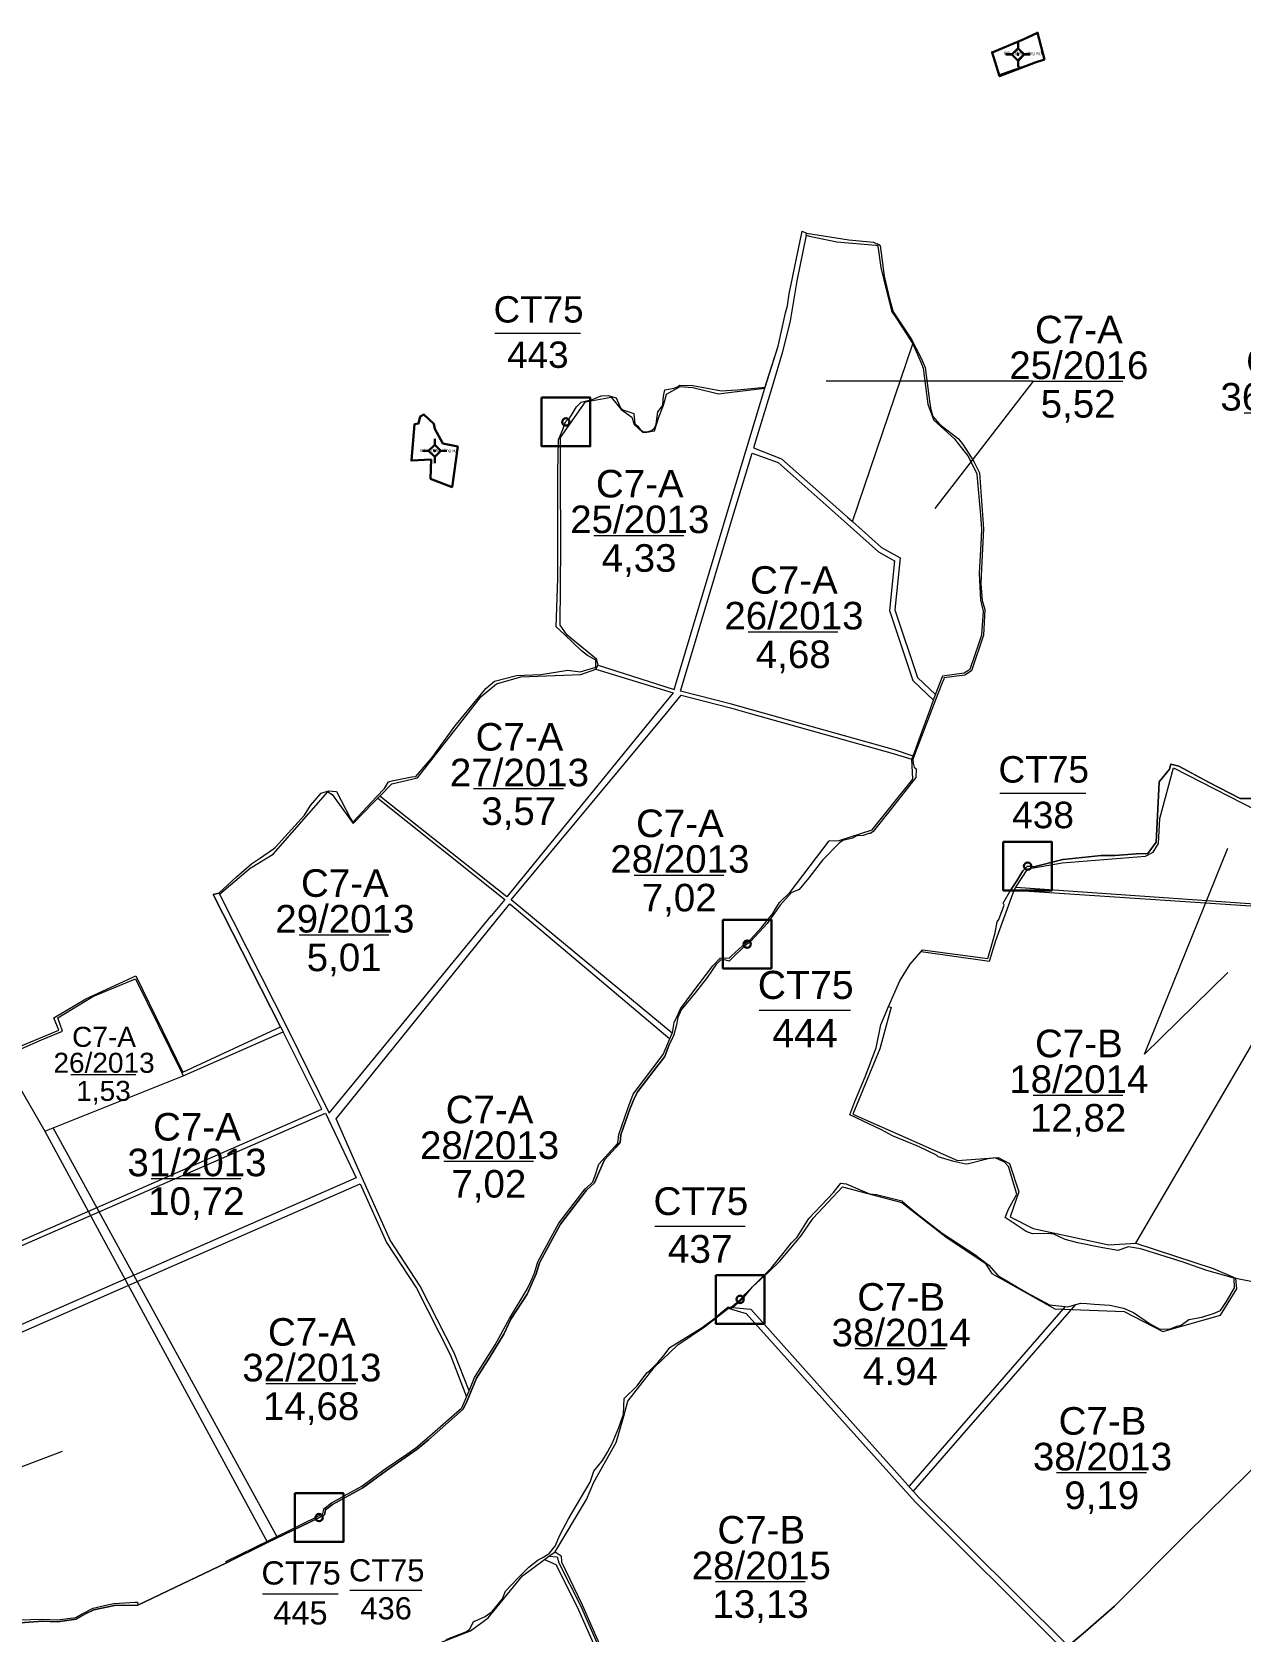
# Model space of a CAD drawing. Header units: metres. Extents: x 420698 to 426937, y 1527080 to 1530908.
# Drawn here: x 424281 to 425524, y 1529055 to 1530700 of the extents above; entities that cross this region are included whole.
import ezdxf
from ezdxf.enums import TextEntityAlignment as Align

# ---------------------------------------------------------------- set-up
doc = ezdxf.new("R2010")
doc.units = ezdxf.units.M
doc.header["$MEASUREMENT"] = 0
doc.linetypes.add('DGN Style 1', pattern=[5.902559, 0.009821, -5.892738])
doc.layers.add('RanhTwo', color=3, linetype='Continuous', lineweight=0)
doc.styles.add('Style-Arial', font='arial.ttf')

# ---------------------------------------------------------------- blocks, each defined once
blk = doc.blocks.new('*U0')
at = {"color": 0, "linetype": 'Continuous', "lineweight": -2, "ltscale": 10, "flags": 128}
blk.add_lwpolyline([(-150, 150), (150, 150), (150, -150), (-150, -150), (-150, 150)], close=True, dxfattribs=at)
at = {"color": 0, "linetype": 'Continuous', "lineweight": -2, "ltscale": 10}
blk.add_circle((-0.02828, 0.016065), 22.5, dxfattribs=at)
blk = doc.blocks.new('*U31')
at = {"layer": 'RanhTwo', "color": 3, "linetype": 'Continuous', "lineweight": 13}
blk.add_line((-66.520877, -1.660429), (63.750129, -1.660429), dxfattribs=at)
at = {"layer": 'RanhTwo', "color": 3, "linetype": 'Continuous', "lineweight": 13, "style": 'Style-Arial'}
blk.add_text('13,13', height=40, dxfattribs=at).set_placement((-1.025137, -54.422685), align=Align.CENTER)
at = {"layer": 'RanhTwo', "color": 3, "linetype": 'Continuous', "lineweight": 13, "insert": (-0.000029, 1.089388), "char_height": 40, "attachment_point": 8, "line_spacing_factor": 0.776524, "style": 'Style-Arial'}
blk.add_mtext('C7-B\\P28/2015', dxfattribs=at)
blk = doc.blocks.new('*U35')
at = {"layer": 'RanhTwo', "color": 3, "linetype": 'Continuous', "lineweight": 13}
blk.add_line((-66.520877, -1.660429), (63.750129, -1.660429), dxfattribs=at)
at = {"layer": 'RanhTwo', "color": 3, "linetype": 'Continuous', "lineweight": 13, "style": 'Style-Arial'}
blk.add_text('4.94', height=40, dxfattribs=at).set_placement((-1.025137, -54.422685), align=Align.CENTER)
at = {"layer": 'RanhTwo', "color": 3, "linetype": 'Continuous', "lineweight": 13, "insert": (-0.000029, 1.089388), "char_height": 40, "attachment_point": 8, "line_spacing_factor": 0.776524, "style": 'Style-Arial'}
blk.add_mtext('C7-B\\P38/2014', dxfattribs=at)
blk = doc.blocks.new('*U36')
at = {"layer": 'RanhTwo', "color": 3, "linetype": 'Continuous', "lineweight": 13}
blk.add_line((-66.520877, -1.660429), (63.750129, -1.660429), dxfattribs=at)
at = {"layer": 'RanhTwo', "color": 3, "linetype": 'Continuous', "lineweight": 13, "style": 'Style-Arial'}
blk.add_text('9,19', height=40, dxfattribs=at).set_placement((-1.025137, -54.422685), align=Align.CENTER)
at = {"layer": 'RanhTwo', "color": 3, "linetype": 'Continuous', "lineweight": 13, "insert": (-0.000029, 1.089388), "char_height": 40, "attachment_point": 8, "line_spacing_factor": 0.776524, "style": 'Style-Arial'}
blk.add_mtext('C7-B\\P38/2013', dxfattribs=at)
blk = doc.blocks.new('*U37')
at = {"layer": 'RanhTwo', "color": 3, "linetype": 'Continuous', "lineweight": 13}
blk.add_line((-66.520877, -1.660429), (63.750129, -1.660429), dxfattribs=at)
at = {"layer": 'RanhTwo', "color": 3, "linetype": 'Continuous', "lineweight": 13, "style": 'Style-Arial'}
blk.add_text('12,82', height=40, dxfattribs=at).set_placement((-1.025137, -54.422685), align=Align.CENTER)
at = {"layer": 'RanhTwo', "color": 3, "linetype": 'Continuous', "lineweight": 13, "insert": (-0.000029, 1.089388), "char_height": 40, "attachment_point": 8, "line_spacing_factor": 0.776524, "style": 'Style-Arial'}
blk.add_mtext('C7-B\\P18/2014', dxfattribs=at)
blk = doc.blocks.new('*U41')
at = {"layer": 'RanhTwo', "color": 3, "linetype": 'Continuous', "lineweight": 13}
blk.add_line((-66.520877, -1.660429), (63.750129, -1.660429), dxfattribs=at)
at = {"layer": 'RanhTwo', "color": 3, "linetype": 'Continuous', "lineweight": 13, "style": 'Style-Arial'}
blk.add_text('4,61', height=40, dxfattribs=at).set_placement((-1.025137, -54.422685), align=Align.CENTER)
at = {"layer": 'RanhTwo', "color": 3, "linetype": 'Continuous', "lineweight": 13, "insert": (-0.000029, 1.089388), "char_height": 40, "attachment_point": 8, "line_spacing_factor": 0.776524, "style": 'Style-Arial'}
blk.add_mtext('C7-B\\P36/2013', dxfattribs=at)
blk = doc.blocks.new('*U54')
at = {"layer": 'RanhTwo', "color": 3, "linetype": 'Continuous', "lineweight": 13}
blk.add_line((-66.520877, -1.660429), (63.750129, -1.660429), dxfattribs=at)
at = {"layer": 'RanhTwo', "color": 3, "linetype": 'Continuous', "lineweight": 13, "style": 'Style-Arial'}
blk.add_text('5,52', height=40, dxfattribs=at).set_placement((-1.025137, -54.422685), align=Align.CENTER)
at = {"layer": 'RanhTwo', "color": 3, "linetype": 'Continuous', "lineweight": 13, "insert": (-0.000029, 1.089388), "char_height": 40, "attachment_point": 8, "line_spacing_factor": 0.776524, "style": 'Style-Arial'}
blk.add_mtext('C7-A\\P25/2016', dxfattribs=at)
blk = doc.blocks.new('*U55')
at = {"layer": 'RanhTwo', "color": 3, "linetype": 'Continuous', "lineweight": 13}
blk.add_line((-66.520877, -1.660429), (63.750129, -1.660429), dxfattribs=at)
at = {"layer": 'RanhTwo', "color": 3, "linetype": 'Continuous', "lineweight": 13, "style": 'Style-Arial'}
blk.add_text('4,33', height=40, dxfattribs=at).set_placement((-1.025137, -54.422685), align=Align.CENTER)
at = {"layer": 'RanhTwo', "color": 3, "linetype": 'Continuous', "lineweight": 13, "insert": (-0.000029, 1.089388), "char_height": 40, "attachment_point": 8, "line_spacing_factor": 0.776524, "style": 'Style-Arial'}
blk.add_mtext('C7-A\\P25/2013', dxfattribs=at)
blk = doc.blocks.new('*U56')
at = {"layer": 'RanhTwo', "color": 3, "linetype": 'Continuous', "lineweight": 13}
blk.add_line((-66.520877, -1.660429), (63.750129, -1.660429), dxfattribs=at)
at = {"layer": 'RanhTwo', "color": 3, "linetype": 'Continuous', "lineweight": 13, "style": 'Style-Arial'}
blk.add_text('4,68', height=40, dxfattribs=at).set_placement((-1.025137, -54.422685), align=Align.CENTER)
at = {"layer": 'RanhTwo', "color": 3, "linetype": 'Continuous', "lineweight": 13, "insert": (-0.000029, 1.089388), "char_height": 40, "attachment_point": 8, "line_spacing_factor": 0.776524, "style": 'Style-Arial'}
blk.add_mtext('C7-A\\P26/2013', dxfattribs=at)
blk = doc.blocks.new('*U57')
at = {"layer": 'RanhTwo', "color": 3, "linetype": 'Continuous', "lineweight": 13}
blk.add_line((-66.520877, -1.660429), (63.750129, -1.660429), dxfattribs=at)
at = {"layer": 'RanhTwo', "color": 3, "linetype": 'Continuous', "lineweight": 13, "style": 'Style-Arial'}
blk.add_text('3,57', height=40, dxfattribs=at).set_placement((-1.025137, -54.422685), align=Align.CENTER)
at = {"layer": 'RanhTwo', "color": 3, "linetype": 'Continuous', "lineweight": 13, "insert": (-0.000029, 1.089388), "char_height": 40, "attachment_point": 8, "line_spacing_factor": 0.776524, "style": 'Style-Arial'}
blk.add_mtext('C7-A\\P27/2013', dxfattribs=at)
blk = doc.blocks.new('*U58')
at = {"layer": 'RanhTwo', "color": 3, "linetype": 'Continuous', "lineweight": 13}
blk.add_line((-66.520877, -1.660429), (63.750129, -1.660429), dxfattribs=at)
at = {"layer": 'RanhTwo', "color": 3, "linetype": 'Continuous', "lineweight": 13, "style": 'Style-Arial'}
blk.add_text('7,02', height=40, dxfattribs=at).set_placement((-1.025137, -54.422685), align=Align.CENTER)
at = {"layer": 'RanhTwo', "color": 3, "linetype": 'Continuous', "lineweight": 13, "insert": (-0.000029, 1.089388), "char_height": 40, "attachment_point": 8, "line_spacing_factor": 0.776524, "style": 'Style-Arial'}
blk.add_mtext('C7-A\\P28/2013', dxfattribs=at)
blk = doc.blocks.new('*U59')
at = {"layer": 'RanhTwo', "color": 3, "linetype": 'Continuous', "lineweight": 13}
blk.add_line((-66.520877, -1.660429), (63.750129, -1.660429), dxfattribs=at)
at = {"layer": 'RanhTwo', "color": 3, "linetype": 'Continuous', "lineweight": 13, "style": 'Style-Arial'}
blk.add_text('5,01', height=40, dxfattribs=at).set_placement((-1.025137, -54.422685), align=Align.CENTER)
at = {"layer": 'RanhTwo', "color": 3, "linetype": 'Continuous', "lineweight": 13, "insert": (-0.000029, 1.089388), "char_height": 40, "attachment_point": 8, "line_spacing_factor": 0.776524, "style": 'Style-Arial'}
blk.add_mtext('C7-A\\P29/2013', dxfattribs=at)
blk = doc.blocks.new('*U60')
at = {"layer": 'RanhTwo', "color": 3, "linetype": 'Continuous', "lineweight": 13}
blk.add_line((-66.520877, -1.660429), (63.750129, -1.660429), dxfattribs=at)
at = {"layer": 'RanhTwo', "color": 3, "linetype": 'Continuous', "lineweight": 13, "style": 'Style-Arial'}
blk.add_text('1,53', height=40, dxfattribs=at).set_placement((-1.025137, -54.422685), align=Align.CENTER)
at = {"layer": 'RanhTwo', "color": 3, "linetype": 'Continuous', "lineweight": 13, "insert": (-0.000029, 1.089388), "char_height": 40, "attachment_point": 8, "line_spacing_factor": 0.776524, "style": 'Style-Arial'}
blk.add_mtext('C7-A\\P26/2013', dxfattribs=at)
blk = doc.blocks.new('*U61')
at = {"layer": 'RanhTwo', "color": 3, "linetype": 'Continuous', "lineweight": 13}
blk.add_line((-66.520877, -1.660429), (63.750129, -1.660429), dxfattribs=at)
at = {"layer": 'RanhTwo', "color": 3, "linetype": 'Continuous', "lineweight": 13, "style": 'Style-Arial'}
blk.add_text('10,72', height=40, dxfattribs=at).set_placement((-1.025137, -54.422685), align=Align.CENTER)
at = {"layer": 'RanhTwo', "color": 3, "linetype": 'Continuous', "lineweight": 13, "insert": (-0.000029, 1.089388), "char_height": 40, "attachment_point": 8, "line_spacing_factor": 0.776524, "style": 'Style-Arial'}
blk.add_mtext('C7-A\\P31/2013', dxfattribs=at)
blk = doc.blocks.new('*U62')
at = {"layer": 'RanhTwo', "color": 3, "linetype": 'Continuous', "lineweight": 13}
blk.add_line((-66.520877, -1.660429), (63.750129, -1.660429), dxfattribs=at)
at = {"layer": 'RanhTwo', "color": 3, "linetype": 'Continuous', "lineweight": 13, "style": 'Style-Arial'}
blk.add_text('14,68', height=40, dxfattribs=at).set_placement((-1.025137, -54.422685), align=Align.CENTER)
at = {"layer": 'RanhTwo', "color": 3, "linetype": 'Continuous', "lineweight": 13, "insert": (-0.000029, 1.089388), "char_height": 40, "attachment_point": 8, "line_spacing_factor": 0.776524, "style": 'Style-Arial'}
blk.add_mtext('C7-A\\P32/2013', dxfattribs=at)
blk = doc.blocks.new('DDCT')
at = {"layer": 'RanhTwo', "color": 5, "linetype": 'Continuous', "lineweight": 0}
for p, q in [((6.24, 0), (-6.24, 0)), ((0, -6.24), (0, 6.24))]:
    blk.add_line(p, q, dxfattribs=at)
blk = doc.blocks.new('CENTRD')
at = {"layer": 'RanhTwo', "linetype": 'Continuous', "lineweight": 0}
h = blk.add_hatch(color=7, dxfattribs=at)
edge = h.paths.add_edge_path()
edge.add_arc((0, 0), 1.5, 0, 360)
at = {"layer": 'RanhTwo', "color": 7, "linetype": 'Continuous', "lineweight": 0}
for p, q in [((-6.25, 0), (-12.5, 0)), ((0, 6.25), (-6.25, 0)), ((-6.25, 0), (0, -6.25)), ((0, 12.5), (0, 6.25)), ((6.25, 0), (0, 6.25)), ((0, -6.25), (6.25, 0)), ((12.5, 0), (6.25, 0)), ((0, -6.25), (0, -12.5))]:
    blk.add_line(p, q, dxfattribs=at)
blk = doc.blocks.new('CENTRD_1')
at = {"layer": 'RanhTwo', "linetype": 'Continuous', "lineweight": 30}
h = blk.add_hatch(color=5, dxfattribs=at)
edge = h.paths.add_edge_path()
edge.add_arc((0, 0), 1.5, 0, 360)
at = {"layer": 'RanhTwo', "color": 5, "linetype": 'Continuous', "lineweight": 30}
for p, q in [((-6.25, 0), (-12.5, 0)), ((0, 6.25), (-6.25, 0)), ((-6.25, 0), (0, -6.25)), ((0, 12.5), (0, 6.25)), ((6.25, 0), (0, 6.25)), ((0, -6.25), (6.25, 0)), ((12.5, 0), (6.25, 0)), ((0, -6.25), (0, -12.5))]:
    blk.add_line(p, q, dxfattribs=at)
blk = doc.blocks.new('*U92')
at = {"layer": 'RanhTwo', "color": 3, "linetype": 'Continuous', "lineweight": 13}
blk.add_line((-66.520877, -1.660429), (63.750129, -1.660429), dxfattribs=at)
at = {"layer": 'RanhTwo', "color": 3, "linetype": 'Continuous', "lineweight": 13, "style": 'Style-Arial'}
for s, p in [('CT75', (-0.000029, 14.422722)), ('436', (-1.025137, -54.422685))]:
    blk.add_text(s, height=40, dxfattribs=at).set_placement(p, align=Align.CENTER)
blk = doc.blocks.new('*U93')
at = {"layer": 'RanhTwo', "color": 3, "linetype": 'Continuous', "lineweight": 13}
blk.add_line((-66.520877, -1.660429), (63.750129, -1.660429), dxfattribs=at)
at = {"layer": 'RanhTwo', "color": 3, "linetype": 'Continuous', "lineweight": 13, "style": 'Style-Arial'}
for s, p in [('CT75', (-0.000029, 14.422722)), ('437', (-1.025137, -54.422685))]:
    blk.add_text(s, height=40, dxfattribs=at).set_placement(p, align=Align.CENTER)
blk = doc.blocks.new('*U99')
at = {"layer": 'RanhTwo', "color": 3, "linetype": 'Continuous', "lineweight": 13}
blk.add_line((-66.520877, -1.660429), (63.750129, -1.660429), dxfattribs=at)
at = {"layer": 'RanhTwo', "color": 3, "linetype": 'Continuous', "lineweight": 13, "style": 'Style-Arial'}
for s, p in [('CT75', (-0.000029, 14.422722)), ('438', (-1.025137, -54.422685))]:
    blk.add_text(s, height=40, dxfattribs=at).set_placement(p, align=Align.CENTER)
blk = doc.blocks.new('*U117')
at = {"layer": 'RanhTwo', "color": 3, "linetype": 'Continuous', "lineweight": 13}
blk.add_line((-66.520877, -1.660429), (63.750129, -1.660429), dxfattribs=at)
at = {"layer": 'RanhTwo', "color": 3, "linetype": 'Continuous', "lineweight": 13, "style": 'Style-Arial'}
for s, p in [('CT75', (-0.000029, 14.422722)), ('443', (-1.025137, -54.422685))]:
    blk.add_text(s, height=40, dxfattribs=at).set_placement(p, align=Align.CENTER)
blk = doc.blocks.new('*U118')
at = {"layer": 'RanhTwo', "color": 3, "linetype": 'Continuous', "lineweight": 13}
blk.add_line((-66.520877, -1.660429), (63.750129, -1.660429), dxfattribs=at)
at = {"layer": 'RanhTwo', "color": 3, "linetype": 'Continuous', "lineweight": 13, "style": 'Style-Arial'}
for s, p in [('CT75', (-0.000029, 14.422722)), ('444', (-1.025137, -54.422685))]:
    blk.add_text(s, height=40, dxfattribs=at).set_placement(p, align=Align.CENTER)
blk = doc.blocks.new('*U120')
at = {"layer": 'RanhTwo', "color": 3, "linetype": 'Continuous', "lineweight": 13}
blk.add_line((-66.520877, -1.660429), (63.750129, -1.660429), dxfattribs=at)
at = {"layer": 'RanhTwo', "color": 3, "linetype": 'Continuous', "lineweight": 13, "style": 'Style-Arial'}
for s, p in [('CT75', (-0.000029, 14.422722)), ('445', (-1.025137, -54.422685))]:
    blk.add_text(s, height=40, dxfattribs=at).set_placement(p, align=Align.CENTER)

msp = doc.modelspace()

# ---------------------------------------------------------------- linework, layer by layer
at = {"layer": 'RanhTwo', "color": 3, "linetype": 'Continuous', "lineweight": 0}
for p, q in [((425076.4831, 1530491.3106), (425076.905, 1530493.418)), ((425124.3166, 1530196.911), (425186.1527, 1530379.5521)), ((425034.084, 1530334.1974), (425034.3995, 1530335.2438)), ((424860.39, 1530045.094), (424862.966, 1530049.372)), ((425207.4467, 1530013.4925), (425209.4448, 1530019.0435)), ((425185.2528, 1529952.6603), (425186.6441, 1529955.637)), ((424636.4365, 1529912.6825), (424638.4797, 1529914.7578)), ((424529.16, 1529860.43), (424530.85, 1529862)), ((424472.8272, 1529814.8828), (424473.556, 1529813.89)), ((425290.251, 1529818.206), (425292.2365, 1529821.2591)), ((425290.251, 1529818.206), (425615.439, 1529796.35)), ((424436.345, 1529627.285), (424539.035, 1529672.507)), ((424936.4171, 1529665.2803), (424938.9724, 1529671.1998)), ((424727.6455, 1529297.1195), (424730.1643, 1529303.3017)), ((424812.104, 1529133.262), (424818.746, 1529138.018)), ((424389.713, 1529083.065), (424480.973, 1529126.691)), ((424807.5861, 1529129.8804), (424812.104, 1529133.262))]:
    msp.add_line(p, q, dxfattribs=at)
at = {"layer": 'RanhTwo', "color": 3, "linetype": 'Continuous', "lineweight": 13}
msp.add_line((425149.196, 1530482.96), (425152.015, 1530481.584), dxfattribs=at)
at = {"layer": 'RanhTwo', "color": 7, "linetype": 'Continuous', "lineweight": 0}
for p, q in [((425309.791276, 1530341.171452), (425097.183514, 1530341.171452)), ((425309.791276, 1530341.171452), (425208.738785, 1530210.309946)), ((425424.337415, 1529649.314974), (425510.024797, 1529861.073994)), ((425424.337415, 1529649.314974), (425510.024797, 1529733.37199)), ((424294.2038, 1529570.3732), (424522.958, 1529147.403)), ((424302.245562, 1529573.968978), (424533.111893, 1529152.140804)), ((425342.83, 1529390.13), (425182.496529, 1529205.31282)), ((425186.633667, 1529199.996042), (425353.695642, 1529392.259475)), ((424132.852503, 1529173.426379), (424312.310983, 1529241.318583))]:
    msp.add_line(p, q, dxfattribs=at)
at = {"layer": 'RanhTwo', "color": 3, "linetype": 'DGN Style 1', "lineweight": 0}
for p, q in [((424634.9611, 1529913.8633), (424636.4365, 1529912.6825)), ((425287.09, 1529818.51), (425290.251, 1529818.206)), ((424753.3559, 1529792), (424758.831, 1529787.5025)), ((424936.4171, 1529665.2803), (424938.0457, 1529663.9073)), ((424999.379, 1529389.51), (425000.828, 1529388.986))]:
    msp.add_line(p, q, dxfattribs=at)
at = {"layer": 'RanhTwo', "color": 7, "linetype": 'Continuous', "lineweight": 0, "flags": 128}
msp.add_lwpolyline([(425321.31, 1530672.34), (425320.98, 1530673.61), (425314.37, 1530699.32), (425267.84, 1530679.21), (425274.65, 1530656.19), (425295.74, 1530663.81), (425321.31, 1530672.34)], dxfattribs=at)
at = {"layer": 'RanhTwo', "color": 5, "linetype": 'Continuous', "lineweight": 30, "flags": 128}
for points in [[(425321.51, 1530671.99), (425311.93, 1530669.05), (425275.4, 1530654.73), (425267.84, 1530679.21), (425299.76, 1530692.4), (425314.3492, 1530699.3149), (425314.36, 1530699.32), (425321.51, 1530671.99)], [(424718.67, 1530274.24), (424703.22, 1530277.11), (424694.89, 1530292.17), (424693.94, 1530297.46), (424683.7, 1530306.99), (424679.84, 1530304.96), (424678.16, 1530297.62), (424673.93, 1530297.06), (424670.83, 1530259.7), (424691.1, 1530260.62), (424690.49, 1530241.04), (424712.61, 1530232.36), (424718.67, 1530274.24)]]:
    msp.add_lwpolyline(points, dxfattribs=at)
at = {"layer": 'RanhTwo', "color": 3, "linetype": 'Continuous', "lineweight": 13, "flags": 128}
for points in [[(424248.39, 1529648.96), (424308.642, 1529674.124), (424303.275, 1529686.968), (424336.134, 1529706.296), (424387.6185, 1529729.8584), (424435.84, 1529630.86), (424536.4, 1529677.59), (424467.2645, 1529813.4377), (424472.8272, 1529814.8828), (424491.039, 1529831.732), (424506.3857, 1529845.2409), (424514.9, 1529850.71), (424529.16, 1529860.43), (424530.85, 1529862), (424560.944, 1529895.148), (424567.205, 1529904.999), (424578.266, 1529917.637), (424585.615, 1529920.079), (424593.7507, 1529919.3854), (424608.26, 1529891.63), (424610.72, 1529888.11), (424630.3636, 1529908.9791), (424634.9611, 1529913.8633), (424643.1, 1529922.51), (424647.36, 1529929.4), (424652.62, 1529930.96), (424671.42, 1529934.41), (424675.558, 1529935.048), (424692.237, 1529954.476), (424715.525, 1529986.804), (424741.551, 1530018.077), (424747.29, 1530025.22), (424756.44, 1530033), (424779.05, 1530038.86), (424803.89, 1530039.9), (424831.54, 1530044.19), (424844.36, 1530042.44), (424860.29, 1530047.22), (424860.41, 1530054.49), (424852, 1530059.4), (424845.53, 1530064.14), (424827.8, 1530081.1), (424819.6495, 1530088.6945), (424821.24, 1530138.5), (424821.4, 1530171.4), (424821.39, 1530247.59), (424821.95, 1530280.91), (424826.47, 1530291.6), (424829.42, 1530299.36), (424833.2, 1530303.31), (424835.37, 1530306.48), (424840.43, 1530315.07), (424845.38, 1530319.86), (424857.75, 1530322.64), (424866.04, 1530326.12), (424873.22, 1530326.66), (424881.28, 1530324.07), (424885.92, 1530314.01), (424888.15, 1530311.8), (424899.63, 1530308.18), (424900.46, 1530297.33), (424903.45, 1530294.96), (424906.13, 1530291.49), (424909.44, 1530289.24), (424913.04, 1530289.3), (424917.79, 1530290.53), (424920.73, 1530292.88), (424922.36, 1530297.23), (424924.12, 1530309.79), (424928.05, 1530314.69), (424929.33, 1530316.91), (424929.92, 1530325.77), (424931.5, 1530332.4), (424940.99, 1530334.12), (424945.1, 1530335.98), (424946.588, 1530337.068), (424960.06, 1530336.74), (424989.61, 1530331.42), (425000, 1530332.08), (425005.94, 1530332.46), (425034.3995, 1530335.2438), (425047.7, 1530377.4), (425055.45, 1530411.4), (425057.42, 1530418.77), (425059.06, 1530430.98), (425072.45, 1530495.46), (425076.905, 1530493.418), (425120.323, 1530486.77), (425145.959, 1530484.302), (425152.84, 1530480.63), (425156.88, 1530449.26), (425162.24, 1530425.9), (425166.01, 1530412.54), (425184.41, 1530384.72), (425194.8, 1530364.87), (425198.953, 1530355.29), (425202.6887, 1530326.3602), (425203.67, 1530318.2), (425204.78, 1530312.18), (425206.76, 1530305.04), (425213.68, 1530297.07), (425233.17, 1530282.11), (425237.84, 1530275.87), (425249, 1530258.89), (425254.65, 1530247.1), (425258.834, 1530189.466), (425256.7988, 1530148.5805), (425256.22, 1530132.98), (425257.4, 1530115.86), (425260.13, 1530106.56)], [(425260.13, 1530106.56), (425258.831, 1530080.027), (425246.531, 1530043.555), (425239.634, 1530039.108), (425218.185, 1530036.198), (425218.01, 1530035.05), (425216.45, 1530031.15), (425211.9, 1530019.959), (425189.16, 1529959.95), (425187.31, 1529955.04), (425186.35, 1529952.48), (425186.44, 1529948.62), (425187.65, 1529944.54), (425189.78, 1529942.75), (425189.3, 1529933.85), (425163.08, 1529900.24), (425145.58, 1529878.48), (425142.77, 1529876.15), (425140.96, 1529876.39), (425135.33, 1529874.11), (425128.67, 1529873.89), (425124.16, 1529871.61), (425114.32, 1529869.28), (425110.89, 1529866.82), (425093.34, 1529848.84), (425079.21, 1529830.72), (425069.43, 1529818.9), (425061.3, 1529815.19), (425049.99, 1529802.5), (425036.45, 1529783.93), (425019.73, 1529765.76), (425013.59, 1529760.87), (425000, 1529747.44), (424997.54, 1529745.01), (424994.17, 1529746.2), (424989.07, 1529746.29), (424983.75, 1529741.13), (424974.85, 1529728.3), (424962.59, 1529712.34), (424948.22, 1529695.07), (424944.72, 1529687.26), (424942.91, 1529678.34), (424940.52, 1529669.5), (424938.0457, 1529663.9073), (424935.91, 1529659.08), (424931.6102, 1529648.0642), (424931.23, 1529647.09), (424920.25, 1529633.08), (424903.46, 1529611.13), (424900.01, 1529604.51), (424895.339, 1529592.98), (424886.171, 1529566.426), (424885.52, 1529558.67), (424883.18, 1529555.76), (424880.98, 1529553.45), (424869.44, 1529540.75), (424864.19, 1529529.31), (424859.027, 1529517.043), (424850.877, 1529509.633), (424824.241, 1529474.562), (424813.892, 1529456.015), (424802.665, 1529435.043), (424799.26, 1529423.511), (424789.73, 1529402.89), (424773.21, 1529377.17), (424765.81, 1529361.63), (424751.48, 1529338.03), (424737.62, 1529316.3), (424728.094, 1529292.92), (424724.233, 1529284.529), (424688.514, 1529253.113), (424676.743, 1529243.246), (424645.205, 1529221.449), (424620.881, 1529203.758), (424589.904, 1529186.473), (424582.688, 1529180.863), (424581.666, 1529175.741), (424575.776, 1529172.777), (424522.958, 1529147.403), (424480.973, 1529126.691), (424389.713, 1529083.065), (424365.633, 1529082.802), (424344.447, 1529078.113), (424335.84, 1529073.96), (424326.448, 1529068.503), (424307.188, 1529066.047), (424291.656, 1529066.611), (424268.774, 1529064.851)], [(424706.43, 1529047.76), (424726.77, 1529055.6), (424730.41, 1529058.08), (424734.93, 1529066.44), (424736.04, 1529066.44), (424746.55, 1529071.21), (424753.71, 1529076.5), (424764.37, 1529089.62), (424767.74, 1529097.45), (424780.28, 1529110.7), (424791.5, 1529122.02), (424801.14, 1529129.69), (424805.84, 1529131.95), (424810.75, 1529135.17), (424812.8, 1529136.51), (424816.68, 1529141.3), (424818.59, 1529143.66), (424823.26, 1529155.02), (424832.43, 1529171.77), (424844.56, 1529192.55), (424854.59, 1529209.48), (424858.49, 1529220.81), (424867.38, 1529231.83), (424872.37, 1529240.44), (424877.09, 1529249.18), (424884.21, 1529265.82), (424888.96, 1529279.39), (424889.58, 1529295.47), (424902.93, 1529308.37), (424912.96, 1529321.74), (424915.63, 1529323.8), (424924.6, 1529332.76), (424930.83, 1529340.03), (424936.44, 1529347.97), (424950.9, 1529356.86), (424969.82, 1529368.36), (424982.96, 1529378.4), (424988.69, 1529383.17), (424996.18, 1529389.4), (424999.379, 1529389.51), (425009.099, 1529397.425), (425014.0808, 1529402.6424), (425021.449, 1529410.359), (425033.05, 1529421.96), (425040.96, 1529429.71), (425054.11, 1529446.06), (425061.66, 1529455.51), (425067.372, 1529461.459), (425079.33, 1529480.589), (425104.734, 1529507.171), (425111.046, 1529515.2499), (425112.39, 1529516.97), (425117.87, 1529516.29), (425141.73, 1529506), (425148.76, 1529505.14), (425161.13, 1529502.18), (425174.89, 1529498.59), (425178.45, 1529495.47), (425190.57, 1529485.4), (425216.33, 1529465.46), (425250.11, 1529443.4), (425264.4, 1529432.72), (425273.7, 1529422.03), (425303.01, 1529404.48), (425326.79, 1529391.92), (425342.83, 1529390.13), (425345.66, 1529389.81), (425358.42, 1529393.65), (425365.05, 1529393.14), (425372.79, 1529392.55), (425388.89, 1529391.43), (425402.84, 1529388.28), (425413.06, 1529384.01), (425425.1, 1529375.79), (425429.64, 1529372.72), (425439.39, 1529367.22), (425449.89, 1529366.79), (425457.45, 1529369.96), (425461.93, 1529370.98), (425469.8, 1529376.63), (425483.23, 1529379.01), (425486.29, 1529380.17), (425495.43, 1529382.73), (425502.4, 1529386.05), (425508.8, 1529395.08), (425516.76, 1529409.13), (425516.53, 1529419.07), (425488.46, 1529427.07), (425473.57, 1529432.12), (425464.22, 1529435.52), (425422.63, 1529448.7), (425421.53, 1529449.05), (425418.05, 1529449.63), (425407.9, 1529451.32), (425396.97, 1529447.76), (425377.66, 1529450.97), (425355.74, 1529455.36), (425342.75, 1529458.98), (425331.31, 1529464.42), (425325.53, 1529465.19), (425309.1, 1529464.72), (425302.73, 1529467.15), (425281.27, 1529481.57), (425284.68, 1529490.06), (425293.117, 1529505.583), (425284.51, 1529534.06), (425280.51, 1529538.58), (425270.9, 1529542.79), (425263.67, 1529541.95), (425243.56, 1529536.74), (425240.76, 1529536.52), (425228.41, 1529539), (425212.43, 1529544.07), (425210.61, 1529545.49), (425192.04, 1529554.51), (425165.52, 1529565.66), (425154.06, 1529571.65), (425121.5, 1529587.1), (425126.644, 1529600.903), (425137.24, 1529626.105), (425148.43, 1529656.033), (425153.338, 1529679.72), (425161.267, 1529698.467), (425172.973, 1529724.895), (425183.604, 1529741.858), (425194.847, 1529755.017), (425196.017, 1529756.737), (425263.425, 1529747.71), (425267.79, 1529763.35), (425270.97, 1529774.12), (425273.0174, 1529785.6346), (425274.49, 1529787.97), (425280.09, 1529802.55), (425279.09, 1529804.83), (425287.09, 1529818.51), (425293.21, 1529827.67), (425299.4209, 1529838.0724), (425303.093, 1529841.6967), (425304.071, 1529842.662), (425310.545, 1529841.907), (425339.1503, 1529849.3727), (425340.029, 1529849.602), (425340.92, 1529849.46), (425379.68, 1529853.6), (425393.71, 1529853.59), (425415.98, 1529855.31), (425427.9, 1529855.61), (425436.48, 1529867.42), (425438.94, 1529921.81), (425439.29, 1529929.48), (425450.14, 1529942.58), (425451.45, 1529947.62), (425459.65, 1529945.47), (425490.22, 1529929.18), (425522.81, 1529912.29), (425534.33, 1529912.3)], [(425530.1536, 1529217.9167), (425467.4322, 1529156.2517), (425393.4578, 1529081.9878), (425363.7285, 1529056.0198), (425348.49, 1529043.4)]]:
    msp.add_lwpolyline(points, dxfattribs=at)
at = {"layer": 'RanhTwo', "color": 3, "linetype": 'Continuous', "lineweight": 0, "flags": 128}
for points in [[(425076.905, 1530493.418), (425120.323, 1530486.77), (425145.959, 1530484.302), (425152.84, 1530480.63), (425156.88, 1530449.26), (425162.24, 1530425.9), (425166.01, 1530412.54), (425184.41, 1530384.72), (425194.8, 1530364.87), (425198.953, 1530355.29), (425202.6887, 1530326.3602), (425203.67, 1530318.2), (425204.78, 1530312.18), (425206.76, 1530305.04), (425213.68, 1530297.07), (425233.17, 1530282.11), (425237.84, 1530275.87), (425249, 1530258.89), (425254.65, 1530247.1), (425258.834, 1530189.466), (425256.7988, 1530148.5805), (425256.22, 1530132.98), (425257.4, 1530115.86), (425260.13, 1530106.56), (425258.831, 1530080.027), (425246.531, 1530043.555), (425239.634, 1530039.108), (425218.185, 1530036.198), (425218.01, 1530035.05), (425216.45, 1530031.15), (425211.9, 1530019.959), (425189.16, 1529959.95), (425187.31, 1529955.04), (425186.35, 1529952.48), (425186.44, 1529948.62), (425187.65, 1529944.54), (425189.78, 1529942.75), (425189.3, 1529933.85), (425163.08, 1529900.24), (425145.58, 1529878.48), (425142.77, 1529876.15), (425140.96, 1529876.39), (425135.33, 1529874.11), (425128.67, 1529873.89), (425124.16, 1529871.61), (425114.32, 1529869.28), (425110.89, 1529866.82), (425093.34, 1529848.84), (425079.21, 1529830.72), (425069.43, 1529818.9), (425061.3, 1529815.19), (425049.99, 1529802.5), (425036.45, 1529783.93), (425019.73, 1529765.76), (425013.59, 1529760.87), (425000, 1529747.44), (424997.54, 1529745.01), (424994.17, 1529746.2), (424989.07, 1529746.29), (424983.75, 1529741.13), (424974.85, 1529728.3), (424962.59, 1529712.34), (424948.22, 1529695.07), (424944.72, 1529687.26), (424942.91, 1529678.34), (424940.52, 1529669.5), (424938.0457, 1529663.9073)], [(425076.4831, 1530491.3106), (425067.095, 1530444.42), (425060.311, 1530403.39), (425052.226, 1530371.464), (425041.243, 1530334.443), (425022.536, 1530272.708), (425051.3937, 1530261.5877), (425119.2639, 1530201.4442), (425124.3166, 1530196.911)], [(425034.3995, 1530335.2438), (425035.1808, 1530337.7203), (425047.7, 1530377.4), (425055.45, 1530411.4), (425057.42, 1530418.77), (425059.06, 1530430.98), (425072.45, 1530495.46), (425076.905, 1530493.418)], [(425076.4831, 1530491.3106), (425080.161, 1530490.506), (425108.1294, 1530484.4163), (425148.2526, 1530481.0325), (425150.0968, 1530480.8769), (425150.5505, 1530477.7569), (425153.4168, 1530458.048), (425159.2951, 1530434.1796), (425163.9442, 1530415.3021), (425164.4579, 1530413.2164), (425169.3279, 1530405.6595), (425186.1527, 1530379.5521)], [(425186.1527, 1530379.5521), (425194.3032, 1530360.9268), (425197.0061, 1530354.7502), (425201.7808, 1530317.7739), (425207.3315, 1530301.746), (425207.4733, 1530301.6167), (425229.3868, 1530281.6285), (425230.1776, 1530280.6051), (425232.2383, 1530277.9384), (425242.6727, 1530264.4357), (425251.9669, 1530246.3937), (425252.0475, 1530245.4494), (425255.6343, 1530203.4339), (425256.8298, 1530189.4305), (425256.3661, 1530180.1165), (425254.5667, 1530143.9676), (425255.8795, 1530116.12), (425256.79, 1530112.0994), (425258.4384, 1530104.8197), (425256.8522, 1530080.418), (425256.7823, 1530080.2107), (425254.0091, 1530071.9876), (425244.8594, 1530044.8569), (425242.9335, 1530043.6151), (425238.9242, 1530041.03), (425216.746, 1530038.0211), (425216.4866, 1530037.3508), (425210.0262, 1530020.6587), (425209.4448, 1530019.0435)], [(424634.9611, 1529913.8633), (424643.1, 1529922.51), (424647.36, 1529929.4), (424652.62, 1529930.96), (424671.42, 1529934.41), (424675.558, 1529935.048), (424692.237, 1529954.476), (424715.525, 1529986.804), (424741.551, 1530018.077), (424747.29, 1530025.22), (424756.44, 1530033), (424779.05, 1530038.86), (424803.89, 1530039.9), (424831.54, 1530044.19), (424844.36, 1530042.44), (424860.29, 1530047.22), (424860.41, 1530054.49), (424852, 1530059.4), (424845.53, 1530064.14), (424827.8, 1530081.1), (424819.6495, 1530088.6945), (424821.24, 1530138.5), (424821.4, 1530171.4), (424821.39, 1530247.59), (424821.95, 1530280.91), (424826.47, 1530291.6), (424829.42, 1530299.36), (424833.2, 1530303.31), (424835.37, 1530306.48), (424840.43, 1530315.07), (424845.38, 1530319.86), (424857.75, 1530322.64), (424866.04, 1530326.12), (424873.22, 1530326.66), (424881.28, 1530324.07), (424885.92, 1530314.01), (424888.15, 1530311.8), (424899.63, 1530308.18), (424900.46, 1530297.33), (424903.45, 1530294.96), (424906.13, 1530291.49), (424909.44, 1530289.24), (424913.04, 1530289.3), (424917.79, 1530290.53), (424920.73, 1530292.88), (424922.36, 1530297.23), (424924.12, 1530309.79), (424928.05, 1530314.69), (424929.33, 1530316.91), (424929.92, 1530325.77), (424931.5, 1530332.4), (424940.99, 1530334.12), (424945.1, 1530335.98), (424946.588, 1530337.068), (424960.06, 1530336.74), (424989.61, 1530331.42), (425000, 1530332.08), (425005.94, 1530332.46), (425034.3995, 1530335.2438)], [(424862.966, 1530049.372), (424861.128, 1530055.498), (424830.825, 1530080.061), (424823.603, 1530090.495), (424824.478, 1530170.888), (424824.028, 1530247.444), (424824.272, 1530283.434), (424849.79, 1530320.233), (424876.064, 1530324.707), (424886.4164, 1530312.1637), (424897.466, 1530304.42), (424899.7816, 1530296.7161), (424908.289, 1530288.879), (424912.9355, 1530288.8971), (424920.729, 1530290.295), (424925.634, 1530305.476), (424929.8947, 1530316.6492), (424931.338, 1530321.48), (424932.893, 1530327.776), (424947.0171, 1530335.93), (424960.265, 1530334.8251), (424986.5, 1530328.426), (425000, 1530330.0634), (425034.084, 1530334.1974)], [(424862.966, 1530049.372), (424941.033, 1530024.274), (425000, 1530220.6744), (425034.084, 1530334.1974)], [(425186.6441, 1529955.637), (425167.3166, 1529962.3248), (425032.8512, 1530000), (425000, 1530009.2038), (424947.385, 1530022.665), (425000, 1530197.5813), (425020.994, 1530267.375), (425047.8123, 1530257.5463), (425115.6701, 1530197.4138), (425150.8542, 1530165.8473), (425167.5269, 1530156.5867), (425162.1715, 1530105.7184), (425186.223, 1530033.6657), (425207.4467, 1530013.4925)], [(425124.3166, 1530196.911), (425154.0078, 1530170.2727), (425173.2711, 1530159.5733), (425167.6645, 1530106.3176), (425190.919, 1530036.6523), (425209.4448, 1530019.0435)], [(424860.39, 1530045.094), (424939.94, 1530020.931), (424922.8745, 1530000), (424768.952, 1529811.212), (424638.4797, 1529914.7578)], [(424638.4797, 1529914.7578), (424650.92, 1529927.394), (424677.145, 1529933.481), (424729.3126, 1530000), (424742.67, 1530017.032), (424758.242, 1530029.998), (424783.295, 1530037.284), (424844.952, 1530039.817), (424860.39, 1530045.094)], [(424938.9724, 1529671.1998), (424773.309, 1529808.209), (424932.9615, 1530000), (424948.289, 1530018.413), (424998.9444, 1530005.3462), (425018.0253, 1530000), (425166.0874, 1529958.5152), (425185.2528, 1529952.6603)], [(425186.6441, 1529955.637), (425186.6451, 1529955.7021), (425195.8928, 1529981.3938), (425202.5901, 1530000), (425207.4467, 1530013.4925)], [(424938.9724, 1529671.1998), (424939.0575, 1529671.3969), (424939.8187, 1529675.8792), (424940.8441, 1529681.9172), (424944.965, 1529690.6532), (424947.2054, 1529695.4028), (424947.5481, 1529696.1292), (424959.0933, 1529711.7371), (424980.5954, 1529740.3771), (424988.1964, 1529748.2658), (424992.7045, 1529748.3948), (424997.5048, 1529748.0866), (425000, 1529750.4423), (425014.7729, 1529764.389), (425017.0844, 1529765.9078), (425018.9493, 1529767.1331), (425030.8436, 1529779.7303), (425042.2543, 1529794.1612), (425044.6667, 1529798.0384), (425049.1991, 1529805.3234), (425059.998, 1529815.898), (425100.246, 1529868.632), (425110.4556, 1529869.2269), (425144.3968, 1529880.1994), (425186.3032, 1529932.232), (425186.309, 1529932.6279), (425185.2528, 1529952.6603)], [(425534.33, 1529912.3), (425522.81, 1529912.29), (425490.22, 1529929.18), (425459.65, 1529945.47), (425451.45, 1529947.62), (425450.14, 1529942.58), (425439.29, 1529929.48), (425438.94, 1529921.81), (425436.48, 1529867.42), (425427.9, 1529855.61), (425415.98, 1529855.31), (425393.71, 1529853.59), (425379.68, 1529853.6), (425340.92, 1529849.46), (425340.029, 1529849.602), (425339.1503, 1529849.3727), (425310.545, 1529841.907), (425304.071, 1529842.662), (425303.093, 1529841.6967), (425299.4209, 1529838.0724), (425293.21, 1529827.67), (425287.09, 1529818.51)], [(425292.2365, 1529821.2591), (425304.46, 1529840.055), (425339.607, 1529846.224), (425425.56, 1529852.963), (425433.345, 1529857.1), (425438.751, 1529866.01), (425440.217, 1529891.716), (425454.201, 1529943.977), (425553.185, 1529893.207), (425583.182, 1529885.302), (425613.151, 1529865.681), (425609.8268, 1529854.4218), (425609.7145, 1529854.1945), (425609.6545, 1529854.0136), (425609.6568, 1529853.9492), (425609.053, 1529851.56), (425616.3492, 1529825.6984), (425627.9086, 1529804.2022)], [(424473.556, 1529813.89), (424504.97, 1529840.725), (424528.64, 1529854.972), (424584.883, 1529919.244), (424589.522, 1529916.311), (424610.911, 1529886.755), (424631.6099, 1529907.7799), (424636.4365, 1529912.6825)], [(424530.85, 1529862), (424560.944, 1529895.148), (424567.205, 1529904.999), (424578.266, 1529917.637), (424585.615, 1529920.079), (424593.7507, 1529919.3854), (424608.26, 1529891.63), (424610.72, 1529888.11), (424634.9611, 1529913.8633)], [(424636.4365, 1529912.6825), (424766.79, 1529808.354), (424753.3559, 1529792)], [(424472.8272, 1529814.8828), (424491.039, 1529831.732), (424506.3857, 1529845.2409), (424514.9, 1529850.71), (424529.16, 1529860.43)], [(424472.8272, 1529814.8828), (424467.2645, 1529813.4377), (424536.4, 1529677.59)], [(424473.556, 1529813.89), (424543.901, 1529675.07), (424586.326, 1529588.666), (424753.3559, 1529792)], [(425194.847, 1529755.017), (425196.017, 1529756.737), (425263.425, 1529747.71), (425267.79, 1529763.35), (425270.97, 1529774.12), (425273.0174, 1529785.6346), (425274.49, 1529787.97), (425280.09, 1529802.55), (425279.09, 1529804.83), (425287.09, 1529818.51)], [(425194.847, 1529755.017), (425264.997, 1529745.031), (425271.43, 1529766.356), (425290.251, 1529818.206)], [(425292.2365, 1529821.2591), (425615.858, 1529798.469), (425627.784, 1529799.341)], [(424758.831, 1529787.5025), (424772.053, 1529803.843), (424936.4171, 1529665.2803)], [(425415.361, 1529455.114), (425540.628, 1529669.03), (425615.439, 1529796.35)], [(424730.1643, 1529303.3017), (424714.6874, 1529342.5256), (424680.032, 1529411.0098), (424649.0907, 1529458.3663), (424620.263, 1529522.384), (424593.386, 1529583.037), (424758.831, 1529787.5025)], [(425161.267, 1529698.467), (425172.973, 1529724.895), (425183.604, 1529741.858), (425194.847, 1529755.017)], [(423991.884, 1529421.021), (424028.693, 1529444.409), (424056.478, 1529467.452), (424070.98, 1529480.32), (424073.5, 1529502.56), (424075.03, 1529526.91), (424071.612, 1529559.82), (424067.011, 1529584.124), (424073.434, 1529591.347), (424083.7014, 1529598.8157), (424117.21, 1529613.84), (424166.6, 1529634.77), (424222.3178, 1529658.5731), (424232.176, 1529656.859), (424248.39, 1529648.96), (424308.642, 1529674.124), (424303.275, 1529686.968), (424336.134, 1529706.296), (424387.6185, 1529729.8584), (424435.84, 1529630.86), (424536.4, 1529677.59)], [(424250.106, 1529646.504), (424290.757, 1529664.336), (424312.205, 1529672.939), (424307.289, 1529686.787), (424343.325, 1529708.575), (424387.245, 1529727.056), (424434.5457, 1529630.9412), (424436.345, 1529627.285)], [(424999.379, 1529389.51), (425009.099, 1529397.425), (425014.0808, 1529402.6424), (425021.449, 1529410.359), (425033.05, 1529421.96), (425040.96, 1529429.71), (425054.11, 1529446.06), (425061.66, 1529455.51), (425067.372, 1529461.459), (425079.33, 1529480.589), (425104.734, 1529507.171), (425111.046, 1529515.2499), (425112.39, 1529516.97), (425117.87, 1529516.29), (425141.73, 1529506), (425148.76, 1529505.14), (425161.13, 1529502.18), (425174.89, 1529498.59), (425178.45, 1529495.47), (425190.57, 1529485.4), (425216.33, 1529465.46), (425250.11, 1529443.4), (425264.4, 1529432.72), (425273.7, 1529422.03), (425303.01, 1529404.48), (425326.79, 1529391.92), (425342.83, 1529390.13), (425345.66, 1529389.81), (425358.42, 1529393.65), (425365.05, 1529393.14), (425372.79, 1529392.55), (425388.89, 1529391.43), (425402.84, 1529388.28), (425413.06, 1529384.01), (425425.1, 1529375.79), (425429.64, 1529372.72), (425439.39, 1529367.22), (425449.89, 1529366.79), (425457.45, 1529369.96), (425461.93, 1529370.98), (425469.8, 1529376.63), (425483.23, 1529379.01), (425486.29, 1529380.17), (425495.43, 1529382.73), (425502.4, 1529386.05), (425508.8, 1529395.08), (425516.76, 1529409.13), (425516.53, 1529419.07), (425488.46, 1529427.07), (425473.57, 1529432.12), (425464.22, 1529435.52), (425422.63, 1529448.7), (425421.53, 1529449.05), (425418.05, 1529449.63), (425407.9, 1529451.32), (425396.97, 1529447.76), (425377.66, 1529450.97), (425355.74, 1529455.36), (425342.75, 1529458.98), (425331.31, 1529464.42), (425325.53, 1529465.19), (425309.1, 1529464.72), (425302.73, 1529467.15), (425281.27, 1529481.57), (425284.68, 1529490.06), (425293.117, 1529505.583), (425284.51, 1529534.06), (425280.51, 1529538.58), (425270.9, 1529542.79), (425263.67, 1529541.95), (425243.56, 1529536.74), (425240.76, 1529536.52), (425228.41, 1529539), (425212.43, 1529544.07), (425210.61, 1529545.49), (425192.04, 1529554.51), (425165.52, 1529565.66), (425154.06, 1529571.65), (425121.5, 1529587.1), (425126.644, 1529600.903), (425137.24, 1529626.105), (425148.43, 1529656.033), (425153.338, 1529679.72), (425161.267, 1529698.467)], [(425161.267, 1529698.467), (425164.134, 1529697.731), (425152.254, 1529655.077), (425124.554, 1529587.902), (425232.008, 1529540.237), (425273.873, 1529543.339), (425285.635, 1529537.09), (425295.098, 1529507.902), (425286.169, 1529482.374), (425309.8581, 1529470.3376), (425387.7391, 1529453.5726), (425415.361, 1529455.114)], [(424536.4, 1529677.59), (424538.0375, 1529674.3088), (424539.035, 1529672.507)], [(424072.552, 1529586.377), (424083.451, 1529522.661), (424083.451, 1529495.573), (424086.476, 1529485.473), (424126.422, 1529395.251), (424578.882, 1529592.926), (424539.035, 1529672.507)], [(424480.973, 1529126.691), (424522.958, 1529147.403), (424575.776, 1529172.777), (424581.666, 1529175.741), (424582.688, 1529180.863), (424589.904, 1529186.473), (424620.881, 1529203.758), (424645.205, 1529221.449), (424676.743, 1529243.246), (424688.514, 1529253.113), (424724.233, 1529284.529), (424728.094, 1529292.92), (424737.62, 1529316.3), (424751.48, 1529338.03), (424765.81, 1529361.63), (424773.21, 1529377.17), (424789.73, 1529402.89), (424799.26, 1529423.511), (424802.665, 1529435.043), (424813.892, 1529456.015), (424824.241, 1529474.562), (424850.877, 1529509.633), (424859.027, 1529517.043), (424864.19, 1529529.31), (424869.44, 1529540.75), (424880.98, 1529553.45), (424883.18, 1529555.76), (424885.52, 1529558.67), (424886.171, 1529566.426), (424895.339, 1529592.98), (424900.01, 1529604.51), (424903.46, 1529611.13), (424920.25, 1529633.08), (424931.23, 1529647.09), (424935.91, 1529659.08), (424938.0457, 1529663.9073)], [(424730.1643, 1529303.3017), (424735.8356, 1529317.221), (424757.0834, 1529350.6575), (424771.7638, 1529377.5636), (424790.0036, 1529407.8745), (424793.6363, 1529415.9181), (424797.3808, 1529424.2091), (424800.805, 1529435.8061), (424812.137, 1529456.9743), (424822.5631, 1529475.6595), (424849.3955, 1529510.9891), (424849.9935, 1529511.5328), (424857.3047, 1529518.1802), (424859.5831, 1529524.7417), (424863.6414, 1529536.4295), (424876.4693, 1529550.8345), (424882.9008, 1529558.0568), (424884.2202, 1529566.9039), (424893.4558, 1529593.6537), (424898.89, 1529608.3279), (424929.5102, 1529649.28), (424936.4171, 1529665.2803)], [(424250.106, 1529646.504), (424294.2038, 1529570.3732), (424436.345, 1529627.285)], [(424614.174, 1529522.48), (424157.534, 1529322.127), (424128.538, 1529391.015), (424582.663, 1529588.943), (424614.174, 1529522.48)], [(424267.611, 1529067.89), (424161.088, 1529316.167), (424618.085, 1529516.022), (424645.4073, 1529455.9597), (424676.216, 1529408.8062), (424710.6632, 1529340.7633), (424727.6455, 1529297.1195)], [(425000.828, 1529388.986), (425012.3099, 1529398.8531), (425021.6149, 1529410.1747), (425038.0415, 1529425.2912), (425049.1846, 1529436.4342), (425071.14, 1529462.363), (425083.882, 1529480.703), (425113.833, 1529513.196), (425174.839, 1529497.141), (425220.006, 1529461.665), (425260.725, 1529434.474), (425267.523, 1529424.019), (425332.032, 1529387.766), (425403.593, 1529385.053), (425443.367, 1529364.286), (425502.561, 1529381.249), (425519.2968, 1529408.2856), (425518.309, 1529419.111)], [(425415.361, 1529455.114), (425495.0893, 1529429.2091), (425518.309, 1529419.111)], [(425518.309, 1529419.111), (425639.909, 1529394.839), (425642, 1529393.34)], [(424706.43, 1529047.76), (424726.77, 1529055.6), (424730.41, 1529058.08), (424734.93, 1529066.44), (424736.04, 1529066.44), (424746.55, 1529071.21), (424753.71, 1529076.5), (424764.37, 1529089.62), (424767.74, 1529097.45), (424780.28, 1529110.7), (424791.5, 1529122.02), (424801.14, 1529129.69), (424805.84, 1529131.95), (424810.75, 1529135.17), (424812.8, 1529136.51), (424816.68, 1529141.3), (424818.59, 1529143.66), (424823.26, 1529155.02), (424832.43, 1529171.77), (424844.56, 1529192.55), (424854.59, 1529209.48), (424858.49, 1529220.81), (424867.38, 1529231.83), (424872.37, 1529240.44), (424877.09, 1529249.18), (424884.21, 1529265.82), (424888.96, 1529279.39), (424889.58, 1529295.47), (424902.93, 1529308.37), (424912.96, 1529321.74), (424915.63, 1529323.8), (424924.6, 1529332.76), (424930.83, 1529340.03), (424936.44, 1529347.97), (424950.9, 1529356.86), (424969.82, 1529368.36), (424982.96, 1529378.4), (424988.69, 1529383.17), (424996.18, 1529389.4), (424999.379, 1529389.51)], [(424818.746, 1529138.018), (424850.739, 1529191.733), (424858.448, 1529209.439), (424881.28, 1529250.301), (424889.204, 1529277.357), (424893.481, 1529292.887), (424920.495, 1529327.499), (424944.825, 1529350.708), (424972.258, 1529369.277), (424996.745, 1529388.273)], [(424996.745, 1529388.273), (425000, 1529388.8414), (425000.828, 1529388.986)], [(424996.745, 1529388.273), (425000, 1529387.322), (425014.889, 1529382.972), (425188.709, 1529189.3), (425339.22, 1529039.03)], [(425000.828, 1529388.986), (425019.821, 1529387.179), (425192.362, 1529193.575), (425344.55, 1529042.634), (425345.29586, 1529041.89424)], [(425345.29586, 1529041.89424), (425348.49, 1529043.4), (425363.7285, 1529056.0198), (425393.4578, 1529081.9878), (425467.4322, 1529156.2517), (425530.1536, 1529217.9167), (425600.9526, 1529291.1929), (425650.0268, 1529340.5548), (425675.006, 1529367.87), (425642, 1529393.34)], [(424480.973, 1529126.691), (424480.224, 1529127.932), (424524.9758, 1529149.9794), (424579.8955, 1529177.089), (424580.841, 1529181.8276), (424580.8724, 1529181.9848), (424588.7966, 1529188.1454), (424596.8423, 1529192.6348), (424597.9012, 1529193.2257), (424619.8017, 1529205.446), (424644.0481, 1529223.0806), (424666.0044, 1529238.2554), (424675.5294, 1529244.8384), (424687.211, 1529254.6305), (424719.8705, 1529283.3556), (424721.9457, 1529285.1808), (424722.5935, 1529285.7505), (424726.2586, 1529293.7157), (424727.6455, 1529297.1195)], [(424818.746, 1529138.018), (424824.7961, 1529133.8995), (424825.2114, 1529127.7273), (424846.408, 1529083.407), (424867.3715, 1529035.8708), (424921.249, 1528927.387)], [(424302.2976, 1528901.6648), (424315.646, 1528906.376), (424393.531, 1528931.545), (424471.738, 1528955.166), (424518.687, 1528969.938), (424580.456, 1528991.608), (424630.699, 1529010.043), (424642.66, 1529022.891), (424690.4173, 1529040.5579), (424731.519, 1529056.523), (424749.902, 1529070.105), (424785.075, 1529113.031), (424807.5861, 1529129.8804)], [(424807.5861, 1529129.8804), (424819.406, 1529124.8038), (424841.3756, 1529081.1877), (424862.4756, 1529033.3418), (424915.145, 1528925.101)], [(424812.104, 1529133.262), (424820.586, 1529132.724), (424822.532, 1529126.378), (424844.578, 1529082.6), (424865.559, 1529035.024), (424918.588, 1528926.381)], [(424267.611, 1529067.89), (424291.6155, 1529068.6138), (424307.0972, 1529068.0516), (424325.8303, 1529070.4404), (424332.5644, 1529074.0359), (424343.747, 1529080.0065), (424359.7504, 1529083.5484), (424365.1283, 1529084.7387), (424365.4035, 1529084.7996), (424387.0085, 1529086.0585), (424389.352, 1529086.195), (424389.713, 1529083.065)], [(424268.774, 1529064.851), (424291.656, 1529066.611), (424307.188, 1529066.047), (424326.448, 1529068.503), (424335.84, 1529073.96), (424344.447, 1529078.113), (424365.633, 1529082.802), (424389.713, 1529083.065)]]:
    msp.add_lwpolyline(points, dxfattribs=at)

# ---------------------------------------------------------------- block references
at = {"layer": 'RanhTwo', "color": 5, "linetype": 'Continuous', "lineweight": 0, "xscale": 0.15, "yscale": 0.15, "zscale": 0.15}
for p in [(425314.37, 1530699.32), (425267.84, 1530679.21), (425295.74, 1530663.81), (425320.98, 1530673.61), (425321.31, 1530672.34), (425274.65, 1530656.19)]:
    msp.add_blockref('DDCT', p, dxfattribs=at)
at = {"layer": 'RanhTwo', "color": 7, "linetype": 'Continuous', "lineweight": 0}
msp.add_blockref('CENTRD', (425294.09, 1530677.76), dxfattribs=at)
at = {"layer": 'RanhTwo', "color": 5, "linetype": 'Continuous', "lineweight": 30}
for p in [(425294.35, 1530677.02), (424694.83, 1530269.68)]:
    msp.add_blockref('CENTRD_1', p, dxfattribs=at)
at = {"layer": 'RanhTwo', "color": 3, "linetype": 'Continuous', "lineweight": 13}
for name, p, xscale, yscale, zscale in [('*U117', (424801.571503, 1530391.822097), 0.676784, 0.676784, 0.676784), ('*U54', (425356.896154, 1530342.347238), 0.708122, 0.708122, 0.708122), ('*U41', (425573.886169, 1530309.941575), 0.708122, 0.708122, 0.708122), ('*U55', (424905.599482, 1530183.932093), 0.708122, 0.708122, 0.708122), ('*U56', (425064.040302, 1530084.922628), 0.708122, 0.708122, 0.708122), ('*U57', (424781.918637, 1529923.678641), 0.708122, 0.708122, 0.708122), ('*U99', (425320.789034, 1529918.78111), 0.680715, 0.680715, 0.680715), ('*U58', (424946.82643, 1529834.772182), 0.708122, 0.708122, 0.708122), ('*U59', (424602.460158, 1529773.345902), 0.708122, 0.708122, 0.708122), ('*U118', (425076.134113, 1529695.849947), 0.721176, 0.721176, 0.721176), ('*U60', (424354.946201, 1529629.443187), 0.515047, 0.515047, 0.515047), ('*U37', (425356.896154, 1529608.462252), 0.708122, 0.708122, 0.708122), ('*U58', (424751.200519, 1529540.572628), 0.708122, 0.708122, 0.708122), ('*U61', (424450.48631, 1529522.791336), 0.708122, 0.708122, 0.708122), ('*U93', (424968.406405, 1529473.790883), 0.713412, 0.713412, 0.713412), ('*U35', (425174.204188, 1529347.904414), 0.708122, 0.708122, 0.708122), ('*U62', (424568.508553, 1529311.929595), 0.708122, 0.708122, 0.708122), ('*U36', (425381.1473, 1529220.433336), 0.708122, 0.708122, 0.708122), ('*U31', (425030.473799, 1529108.527025), 0.708122, 0.708122, 0.708122), ('*U120', (424557.468579, 1529095.623893), 0.596897, 0.596897, 0.596897), ('*U92', (424645.471156, 1529099.327187), 0.567793, 0.567793, 0.567793)]:
    msp.add_blockref(name, p, dxfattribs=dict(at, xscale=xscale, yscale=yscale, zscale=zscale))
at = {"layer": 'RanhTwo', "color": 3, "linetype": 'Continuous', "lineweight": 30, "ltscale": 1.666667, "xscale": 0.166667, "yscale": 0.166667, "zscale": 0.166667}
for p in [(424829.672, 1530299.352), (425304.256, 1529842.711), (425015.969, 1529762.586), (425008.851713, 1529397.397323), (424575.928, 1529173.034)]:
    msp.add_blockref('*U0', p, dxfattribs=at)

# ---------------------------------------------------------------- texts
at = {"layer": 'RanhTwo', "color": 3, "linetype": 'Continuous', "lineweight": 0, "style": 'Style-Arial'}
for s, p in [('3', (425314.37, 1530699.32)), ('2', (425267.84, 1530679.21)), ('2', (425295.74, 1530663.81)), ('4', (425320.98, 1530673.61)), ('1', (425321.31, 1530672.34)), ('3', (425274.65, 1530656.19))]:
    msp.add_text(s, height=0.75, dxfattribs=at).set_placement(p, align=Align.TOP_LEFT)
at = {"layer": 'RanhTwo', "color": 7, "linetype": 'Continuous', "lineweight": 13, "style": 'Style-Arial'}
for p in [(425279.962705, 1530677.083101), (424679.937925, 1530268.497603)]:
    msp.add_text('Đội 7 (Nhà công vụ)', height=3.125, dxfattribs=at).set_placement(p)

doc.saveas('drawing.dxf')
